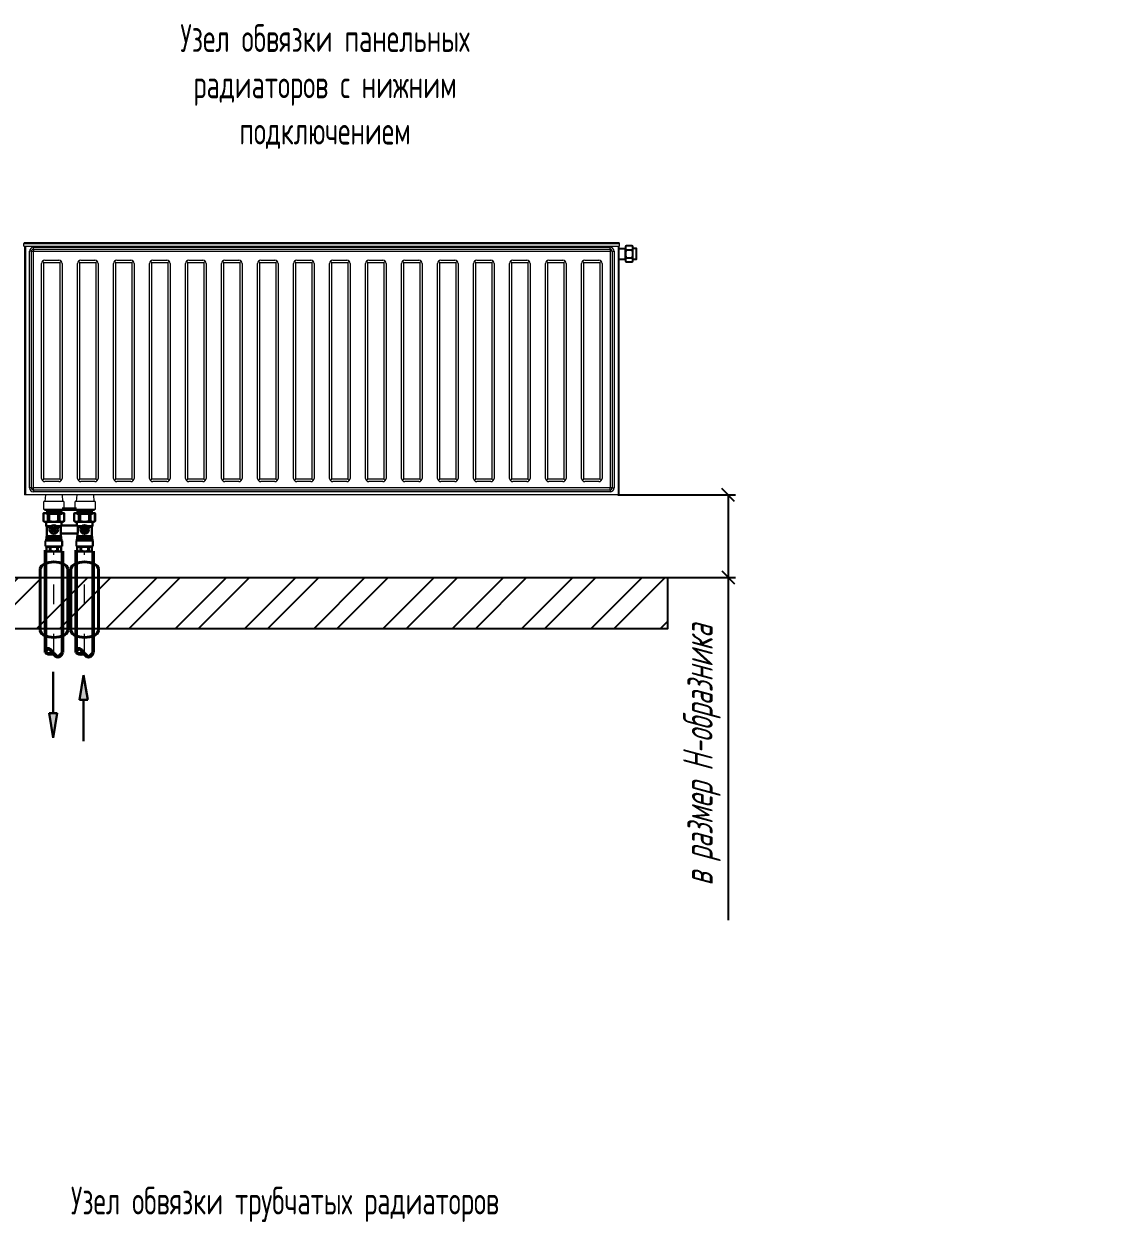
# Model space of a CAD drawing. Header units: millimetres. Extents: x -3929 to 624051, y 52832 to 514950.
# Drawn here: x 41367 to 51965, y 80208 to 91856 of the extents above; entities that cross this region are included whole.
import ezdxf

# ---------------------------------------------------------------- set-up
doc = ezdxf.new("R2010")
doc.units = ezdxf.units.MM
for name, pattern in [('ACAD_ISO03W100', [30, 12, -18]), ('K5LT32771', [0]), ('K5LT_THIN', [0])]:
    doc.linetypes.add(name, pattern=pattern)
doc.layers.add('RC_A-WALL-PATT_GazBeton', color=252, linetype='Continuous', lineweight=9)
for name, color, linetype in [('выноски2', 1, 'Continuous'), ('Отопление', 30, 'Continuous'), ('ПРИБОРЫ', 3, 'Continuous')]:
    doc.layers.add(name, color=color, linetype=linetype)
doc.styles.add('РАЗМЕРНЫЙ', font='simplex.shx', dxfattribs={"width": 0.6, "oblique": 15})
doc.styles.add('СТИЛЬ', font='simplex.shx', dxfattribs={"width": 0.65})
doc.dimstyles.new('Рабочий', dxfattribs={"dimscale": 700, "dimtxt": 0.41, "dimasz": 0.18, "dimexe": 0.1, "dimexo": 0, "dimgap": 0.09, "dimtad": 1, "dimdec": 0, "dimzin": 0, "dimdsep": 46, "dimtxsty": 'РАЗМЕРНЫЙ', "dimblk": 'OBLIQUE', "dimcen": 0.09, "dimclrd": 256, "dimclre": 256, "dimclrt": 256, "dimaunit": 1, "dimadec": 0, "dimazin": 0, "dimtfac": 1, "dimtdec": 0, "dimtofl": 0, "dimtmove": 0, "dimatfit": 2, "dimfxl": 1, "dimtolj": 1, "dimtzin": 0, "dimarcsym": 0})

# ---------------------------------------------------------------- blocks, each defined once
blk = doc.blocks.new('_Oblique')
at = {"color": 0, "linetype": 'ByBlock', "lineweight": -2}
blk.add_line((-0.5, -0.5), (0.5, 0.5), dxfattribs=at)
blk = doc.blocks.new('*D2991')
at = {"layer": 'Defpoints', "color": 0, "lineweight": 40, "transparency": 16777216}
for p in [(47142, 87277), (47142, 86475), (48213, 86475)]:
    blk.add_point(p, dxfattribs=at)
at = {"layer": 'ПРИБОРЫ', "color": 7, "lineweight": -2, "transparency": 16777216}
for p, q in [((47142, 87277), (48283, 87277)), ((48213, 87277), (48213, 86475)), ((47142, 86475), (48283, 86475)), ((48213, 86475), (48213, 83144))]:
    blk.add_line(p, q, dxfattribs=at)
at = {"layer": 'ПРИБОРЫ', "color": 7, "lineweight": -2, "transparency": 16777216, "xscale": 126, "yscale": 126, "zscale": 126}
for p, rotation in [((48213, 87277), 90), ((48213, 86475), 270)]:
    blk.add_blockref('_Oblique', p, dxfattribs=dict(at, rotation=rotation))
at = {"layer": 'ПРИБОРЫ', "color": 7, "transparency": 16777216, "insert": (47958, 84746), "char_height": 287, "attachment_point": 5, "rotation": 90, "style": 'РАЗМЕРНЫЙ'}
blk.add_mtext('\\A1;в размер Н-образника', dxfattribs=at)
blk = doc.blocks.new('Стрелка')
at = {"linetype": 'ByBlock', "lineweight": -2}
blk.add_hatch(color=0, dxfattribs=at).paths.add_polyline_path([(-50, -300), (50, -300), (0, 0)])
at = {"color": 0, "linetype": 'ByBlock', "lineweight": -2}
for p, q in [((0, 0), (-50, -300)), ((50, -300), (0, 0)), ((-50, -300), (50, -300)), ((0, -300), (0, -800))]:
    blk.add_line(p, q, dxfattribs=at)

msp = doc.modelspace()

# ---------------------------------------------------------------- hatches: boundary and pattern name
at = {"lineweight": 50}
h = msp.add_hatch(color=7, dxfattribs=at)
h.paths.add_polyline_path([(41591.454, 87111.032, -1), (41602.093, 87111.032, -1)])
h.paths.add_polyline_path([(41731.944, 87111.032, -1), (41721.305, 87111.032, -1)])
h = msp.add_hatch(color=7, dxfattribs=at)
h.paths.add_polyline_path([(41886.906, 87111.032, -1), (41897.545, 87111.032, -1)])
h.paths.add_polyline_path([(42027.396, 87111.032, -1), (42016.757, 87111.032, -1)])
at = {"layer": 'RC_A-WALL-PATT_GazBeton', "lineweight": 25, "ltscale": 10}
h = msp.add_hatch(dxfattribs=at)
h.set_pattern_fill('ANSI32', scale=50)
h.set_pattern_definition([(45, (133422.38, 310591.9), (-336.7596, 336.7596), []), (45, (133646.9, 310591.9), (-336.7596, 336.7596), [])])
h.paths.add_polyline_path([(47622.816, 86474.679), (38887.789, 86474.679), (38887.789, 85975.808), (47622.816, 85975.808)])

# ---------------------------------------------------------------- linework, layer by layer
at = {"color": 7, "linetype": 'K5LT32771', "lineweight": 0}
for p, q in [((41367.384, 89696.629), (41367.384, 89720.629)), ((41367.384, 89720.629), (47157.384, 89720.629)), ((41367.384, 89696.629), (47157.384, 89696.629)), ((41373.384, 89696.629), (41373.384, 87276.629)), ((47148.384, 89729.629), (41376.384, 89729.629)), ((41382.384, 89696.629), (41382.384, 87276.629)), ((47142.384, 89696.629), (47142.384, 87276.629)), ((47151.384, 89696.629), (47151.384, 87276.629)), ((47157.384, 89696.629), (47157.384, 89720.629)), ((41421.384, 87345.629), (41421.384, 89645.629)), ((41439.384, 89645.629), (41421.384, 89645.629)), ((41439.384, 87345.629), (41439.384, 89645.629)), ((41439.384, 89645.629), (41460.384, 89645.629)), ((41460.384, 89666.629), (41460.384, 89684.629)), ((41460.384, 89684.629), (47064.384, 89684.629)), ((41460.384, 89666.629), (47064.384, 89666.629)), ((41460.384, 89666.629), (41460.384, 89645.629)), ((41460.384, 87345.629), (41460.384, 89645.629)), ((41460.384, 89645.629), (47064.384, 89645.629)), ((47064.384, 89666.629), (47064.384, 89684.629)), ((47064.384, 89666.629), (47064.384, 89645.629)), ((47085.384, 89645.629), (47064.384, 89645.629)), ((47064.384, 89645.629), (47064.384, 87345.629)), ((47085.384, 89645.629), (47085.384, 87345.629)), ((47085.384, 89645.629), (47103.384, 89645.629)), ((47103.384, 89645.629), (47103.384, 87345.629)), ((41382.384, 87276.629), (41373.384, 87276.629)), ((47142.384, 87276.629), (41382.384, 87276.629)), ((41439.384, 87345.629), (41421.384, 87345.629)), ((41439.384, 87345.629), (41460.384, 87345.629)), ((47064.384, 87345.629), (41460.384, 87345.629)), ((41460.384, 87324.629), (41460.384, 87345.629)), ((47064.384, 87324.629), (41460.384, 87324.629)), ((41460.384, 87324.629), (41460.384, 87306.629)), ((47064.384, 87306.629), (41460.384, 87306.629)), ((47085.384, 87345.629), (47064.384, 87345.629)), ((47064.384, 87324.629), (47064.384, 87345.629)), ((47064.384, 87324.629), (47064.384, 87306.629)), ((47085.384, 87345.629), (47103.384, 87345.629)), ((47151.384, 87276.629), (47142.384, 87276.629))]:
    msp.add_line(p, q, dxfattribs=at)
at = {"color": 7, "linetype": 'K5LT_THIN', "lineweight": 0}
for p, q in [((41537.07, 87438.355), (41537.07, 89528.548)), ((41546.346, 89550.942), (41561.015, 89536.274)), ((41561.015, 89536.274), (41714.504, 89536.274)), ((41561.015, 87430.629), (41561.015, 89536.274)), ((41568.74, 89560.218), (41706.778, 89560.218)), ((41729.172, 89550.942), (41714.504, 89536.274)), ((41714.504, 89536.274), (41714.504, 87430.629)), ((41738.448, 89528.548), (41738.448, 87438.355)), ((41887.07, 87438.355), (41887.07, 89528.548)), ((41896.346, 89550.942), (41911.015, 89536.274)), ((41911.015, 89536.274), (42064.504, 89536.274)), ((41911.015, 87430.629), (41911.015, 89536.274)), ((41918.74, 89560.218), (42056.778, 89560.218)), ((42079.172, 89550.942), (42064.504, 89536.274)), ((42064.504, 89536.274), (42064.504, 87430.629)), ((42088.448, 89528.548), (42088.448, 87438.355)), ((42237.07, 87438.355), (42237.07, 89528.548)), ((42246.346, 89550.942), (42261.015, 89536.274)), ((42261.015, 89536.274), (42414.504, 89536.274)), ((42261.015, 87430.629), (42261.015, 89536.274)), ((42268.74, 89560.218), (42406.778, 89560.218)), ((42429.172, 89550.942), (42414.504, 89536.274)), ((42414.504, 89536.274), (42414.504, 87430.629)), ((42438.448, 89528.548), (42438.448, 87438.355)), ((42587.07, 87438.355), (42587.07, 89528.548)), ((42596.346, 89550.942), (42611.015, 89536.274)), ((42611.015, 89536.274), (42764.504, 89536.274)), ((42611.015, 87430.629), (42611.015, 89536.274)), ((42618.74, 89560.218), (42756.778, 89560.218)), ((42779.172, 89550.942), (42764.504, 89536.274)), ((42764.504, 89536.274), (42764.504, 87430.629)), ((42788.448, 89528.548), (42788.448, 87438.355)), ((42937.07, 87438.355), (42937.07, 89528.548)), ((42946.346, 89550.942), (42961.015, 89536.274)), ((42961.015, 89536.274), (43114.504, 89536.274)), ((42961.015, 87430.629), (42961.015, 89536.274)), ((42968.74, 89560.218), (43106.778, 89560.218)), ((43129.172, 89550.942), (43114.504, 89536.274)), ((43114.504, 89536.274), (43114.504, 87430.629)), ((43138.448, 89528.548), (43138.448, 87438.355)), ((43287.07, 87438.355), (43287.07, 89528.548)), ((43296.346, 89550.942), (43311.015, 89536.274)), ((43311.015, 89536.274), (43464.504, 89536.274)), ((43311.015, 87430.629), (43311.015, 89536.274)), ((43318.74, 89560.218), (43456.778, 89560.218)), ((43479.172, 89550.942), (43464.504, 89536.274)), ((43464.504, 89536.274), (43464.504, 87430.629)), ((43488.448, 89528.548), (43488.448, 87438.355)), ((43637.07, 87438.355), (43637.07, 89528.548)), ((43646.346, 89550.942), (43661.015, 89536.274)), ((43661.015, 89536.274), (43814.504, 89536.274)), ((43661.015, 87430.629), (43661.015, 89536.274)), ((43668.74, 89560.218), (43806.778, 89560.218)), ((43829.172, 89550.942), (43814.504, 89536.274)), ((43814.504, 89536.274), (43814.504, 87430.629)), ((43838.448, 89528.548), (43838.448, 87438.355)), ((43987.07, 87438.355), (43987.07, 89528.548)), ((43996.346, 89550.942), (44011.015, 89536.274)), ((44011.015, 89536.274), (44164.504, 89536.274)), ((44011.015, 87430.629), (44011.015, 89536.274)), ((44018.74, 89560.218), (44156.778, 89560.218)), ((44179.172, 89550.942), (44164.504, 89536.274)), ((44164.504, 89536.274), (44164.504, 87430.629)), ((44188.448, 89528.548), (44188.448, 87438.355)), ((44337.07, 87438.355), (44337.07, 89528.548)), ((44346.346, 89550.942), (44361.015, 89536.274)), ((44361.015, 89536.274), (44514.504, 89536.274)), ((44361.015, 87430.629), (44361.015, 89536.274)), ((44368.74, 89560.218), (44506.778, 89560.218)), ((44529.172, 89550.942), (44514.504, 89536.274)), ((44514.504, 89536.274), (44514.504, 87430.629)), ((44538.448, 89528.548), (44538.448, 87438.355)), ((44687.07, 87438.355), (44687.07, 89528.548)), ((44696.346, 89550.942), (44711.015, 89536.274)), ((44711.015, 89536.274), (44864.504, 89536.274)), ((44711.015, 87430.629), (44711.015, 89536.274)), ((44718.74, 89560.218), (44856.778, 89560.218)), ((44879.172, 89550.942), (44864.504, 89536.274)), ((44864.504, 89536.274), (44864.504, 87430.629)), ((44888.448, 89528.548), (44888.448, 87438.355)), ((45037.07, 87438.355), (45037.07, 89528.548)), ((45046.346, 89550.942), (45061.015, 89536.274)), ((45061.015, 89536.274), (45214.504, 89536.274)), ((45061.015, 87430.629), (45061.015, 89536.274)), ((45068.74, 89560.218), (45206.778, 89560.218)), ((45229.172, 89550.942), (45214.504, 89536.274)), ((45214.504, 89536.274), (45214.504, 87430.629)), ((45238.448, 89528.548), (45238.448, 87438.355)), ((45387.07, 87438.355), (45387.07, 89528.548)), ((45396.346, 89550.942), (45411.015, 89536.274)), ((45411.015, 89536.274), (45564.504, 89536.274)), ((45411.015, 87430.629), (45411.015, 89536.274)), ((45418.74, 89560.218), (45556.778, 89560.218)), ((45579.172, 89550.942), (45564.504, 89536.274)), ((45564.504, 89536.274), (45564.504, 87430.629)), ((45588.448, 89528.548), (45588.448, 87438.355)), ((45737.07, 87438.355), (45737.07, 89528.548)), ((45746.346, 89550.942), (45761.015, 89536.274)), ((45761.015, 89536.274), (45914.504, 89536.274)), ((45761.015, 87430.629), (45761.015, 89536.274)), ((45768.74, 89560.218), (45906.778, 89560.218)), ((45929.172, 89550.942), (45914.504, 89536.274)), ((45914.504, 89536.274), (45914.504, 87430.629)), ((45938.448, 89528.548), (45938.448, 87438.355)), ((46087.07, 87438.355), (46087.07, 89528.548)), ((46096.346, 89550.942), (46111.015, 89536.274)), ((46111.015, 89536.274), (46264.504, 89536.274)), ((46111.015, 87430.629), (46111.015, 89536.274)), ((46118.74, 89560.218), (46256.778, 89560.218)), ((46279.172, 89550.942), (46264.504, 89536.274)), ((46264.504, 89536.274), (46264.504, 87430.629)), ((46288.448, 89528.548), (46288.448, 87438.355)), ((46437.07, 87438.355), (46437.07, 89528.548)), ((46446.346, 89550.942), (46461.015, 89536.274)), ((46461.015, 89536.274), (46614.504, 89536.274)), ((46461.015, 87430.629), (46461.015, 89536.274)), ((46468.74, 89560.218), (46606.778, 89560.218)), ((46629.172, 89550.942), (46614.504, 89536.274)), ((46614.504, 89536.274), (46614.504, 87430.629)), ((46638.448, 89528.548), (46638.448, 87438.355)), ((46787.07, 87438.355), (46787.07, 89528.548)), ((46796.346, 89550.942), (46811.015, 89536.274)), ((46811.015, 89536.274), (46964.504, 89536.274)), ((46811.015, 87430.629), (46811.015, 89536.274)), ((46818.74, 89560.218), (46956.778, 89560.218)), ((46979.172, 89550.942), (46964.504, 89536.274)), ((46964.504, 89536.274), (46964.504, 87430.629)), ((46988.448, 89528.548), (46988.448, 87438.355)), ((41546.346, 87415.96), (41561.015, 87430.629)), ((41714.504, 87430.629), (41561.015, 87430.629)), ((41706.778, 87406.685), (41568.74, 87406.685)), ((41729.172, 87415.96), (41714.504, 87430.629)), ((41896.346, 87415.96), (41911.015, 87430.629)), ((42064.504, 87430.629), (41911.015, 87430.629)), ((42056.778, 87406.685), (41918.74, 87406.685)), ((42079.172, 87415.96), (42064.504, 87430.629)), ((42246.346, 87415.96), (42261.015, 87430.629)), ((42414.504, 87430.629), (42261.015, 87430.629)), ((42406.778, 87406.685), (42268.74, 87406.685)), ((42429.172, 87415.96), (42414.504, 87430.629)), ((42596.346, 87415.96), (42611.015, 87430.629)), ((42764.504, 87430.629), (42611.015, 87430.629)), ((42756.778, 87406.685), (42618.74, 87406.685)), ((42779.172, 87415.96), (42764.504, 87430.629)), ((42946.346, 87415.96), (42961.015, 87430.629)), ((43114.504, 87430.629), (42961.015, 87430.629)), ((43106.778, 87406.685), (42968.74, 87406.685)), ((43129.172, 87415.96), (43114.504, 87430.629)), ((43296.346, 87415.96), (43311.015, 87430.629)), ((43464.504, 87430.629), (43311.015, 87430.629)), ((43456.778, 87406.685), (43318.74, 87406.685)), ((43479.172, 87415.96), (43464.504, 87430.629)), ((43646.346, 87415.96), (43661.015, 87430.629)), ((43814.504, 87430.629), (43661.015, 87430.629)), ((43806.778, 87406.685), (43668.74, 87406.685)), ((43829.172, 87415.96), (43814.504, 87430.629)), ((43996.346, 87415.96), (44011.015, 87430.629)), ((44164.504, 87430.629), (44011.015, 87430.629)), ((44156.778, 87406.685), (44018.74, 87406.685)), ((44179.172, 87415.96), (44164.504, 87430.629)), ((44346.346, 87415.96), (44361.015, 87430.629)), ((44514.504, 87430.629), (44361.015, 87430.629)), ((44506.778, 87406.685), (44368.74, 87406.685)), ((44529.172, 87415.96), (44514.504, 87430.629)), ((44696.346, 87415.96), (44711.015, 87430.629)), ((44864.504, 87430.629), (44711.015, 87430.629)), ((44856.778, 87406.685), (44718.74, 87406.685)), ((44879.172, 87415.96), (44864.504, 87430.629)), ((45046.346, 87415.96), (45061.015, 87430.629)), ((45214.504, 87430.629), (45061.015, 87430.629)), ((45206.778, 87406.685), (45068.74, 87406.685)), ((45229.172, 87415.96), (45214.504, 87430.629)), ((45396.346, 87415.96), (45411.015, 87430.629)), ((45564.504, 87430.629), (45411.015, 87430.629)), ((45556.778, 87406.685), (45418.74, 87406.685)), ((45579.172, 87415.96), (45564.504, 87430.629)), ((45746.346, 87415.96), (45761.015, 87430.629)), ((45914.504, 87430.629), (45761.015, 87430.629)), ((45906.778, 87406.685), (45768.74, 87406.685)), ((45929.172, 87415.96), (45914.504, 87430.629)), ((46096.346, 87415.96), (46111.015, 87430.629)), ((46264.504, 87430.629), (46111.015, 87430.629)), ((46256.778, 87406.685), (46118.74, 87406.685)), ((46279.172, 87415.96), (46264.504, 87430.629)), ((46446.346, 87415.96), (46461.015, 87430.629)), ((46614.504, 87430.629), (46461.015, 87430.629)), ((46606.778, 87406.685), (46468.74, 87406.685)), ((46629.172, 87415.96), (46614.504, 87430.629)), ((46796.346, 87415.96), (46811.015, 87430.629)), ((46964.504, 87430.629), (46811.015, 87430.629)), ((46956.778, 87406.685), (46818.74, 87406.685)), ((46979.172, 87415.96), (46964.504, 87430.629))]:
    msp.add_line(p, q, dxfattribs=at)
at = {"color": 7, "linetype": 'Continuous', "lineweight": 15}
for p, q in [((41574.013, 87214.516), (41579.447, 87276.629)), ((41736.922, 87276.629), (41742.356, 87214.516)), ((41878.825, 87214.516), (41884.259, 87276.629)), ((42041.734, 87276.629), (42047.168, 87214.516)), ((41561.435, 87137.116), (41561.435, 87214.516)), ((41658.519, 87214.516), (41561.435, 87214.516)), ((41658.519, 87137.116), (41561.435, 87137.116)), ((41754.935, 87214.516), (41658.519, 87214.516)), ((41754.935, 87137.116), (41658.519, 87137.116)), ((41754.935, 87214.516), (41754.935, 87137.116)), ((41866.246, 87137.116), (41866.246, 87214.516)), ((41963.33, 87214.516), (41866.246, 87214.516)), ((41963.33, 87137.116), (41866.246, 87137.116)), ((42059.746, 87214.516), (41963.33, 87214.516)), ((42059.746, 87137.116), (41963.33, 87137.116)), ((42059.746, 87214.516), (42059.746, 87137.116))]:
    msp.add_line(p, q, dxfattribs=at)
at = {"color": 7, "lineweight": 50}
for p, q in [((41583.4, 87138.839), (41583.4, 87124.101)), ((41878.853, 87138.839), (41739.997, 87138.839)), ((41739.997, 87138.839), (41739.997, 87124.101)), ((41878.853, 87138.839), (41878.853, 87124.101)), ((42035.45, 87138.839), (42035.45, 87124.101)), ((41739.997, 87124.101), (41583.4, 87124.101)), ((41738.046, 87105.713), (41585.352, 87105.713)), ((41585.352, 87100.222), (41585.352, 87105.713)), ((41738.046, 87100.222), (41585.352, 87100.222)), ((41738.046, 87100.222), (41738.046, 87105.713)), ((42035.45, 87124.101), (41878.853, 87124.101)), ((42033.498, 87105.713), (41880.805, 87105.713)), ((41880.805, 87100.222), (41880.805, 87105.713)), ((42033.498, 87100.222), (41880.805, 87100.222)), ((42033.498, 87100.222), (42033.498, 87105.713))]:
    msp.add_line(p, q, dxfattribs=at)
at = {"color": 0, "linetype": 'Continuous', "lineweight": 30, "extrusion": (0, 1, 0)}
for p, q in [((41559.351, 87100.222), (41556.351, 87097.222)), ((41556.653, 87097.222), (41556.351, 87097.222)), ((41556.351, 87022.222), (41556.351, 87097.222)), ((41556.653, 87022.222), (41556.351, 87022.222)), ((41565.351, 87016.222), (41556.351, 87022.222)), ((41556.653, 87097.222), (41556.653, 87022.222)), ((41559.351, 87100.222), (41560.401, 87100.222)), ((41560.401, 87100.222), (41596.402, 87100.222)), ((41572.107, 87016.222), (41565.351, 87016.222)), ((41584.696, 87016.222), (41572.107, 87016.222)), ((41582.151, 86973.924), (41582.151, 87016.222)), ((41644.562, 87016.222), (41584.696, 87016.222)), ((41600.149, 87022.222), (41600.149, 87097.222)), ((41613.655, 87097.222), (41600.149, 87097.222)), ((41613.655, 87022.222), (41600.149, 87022.222)), ((41613.655, 87097.222), (41613.655, 87022.222)), ((41669.741, 87016.222), (41644.562, 87016.222)), ((41729.607, 87016.222), (41669.741, 87016.222)), ((41700.647, 87022.222), (41700.647, 87097.222)), ((41714.153, 87097.222), (41700.647, 87097.222)), ((41714.153, 87022.222), (41700.647, 87022.222)), ((41714.153, 87097.222), (41714.153, 87022.222)), ((41717.901, 87100.222), (41753.902, 87100.222)), ((41742.196, 87016.222), (41729.607, 87016.222)), ((41732.151, 86978.424), (41732.151, 87016.222)), ((41748.951, 87016.222), (41742.196, 87016.222)), ((41748.951, 87016.222), (41757.951, 87022.222)), ((41753.902, 87100.222), (41754.951, 87100.222)), ((41754.951, 87100.222), (41757.951, 87097.222)), ((41757.649, 87022.222), (41757.649, 87097.222)), ((41757.951, 87097.222), (41757.649, 87097.222)), ((41757.951, 87022.222), (41757.649, 87022.222)), ((41757.951, 87022.222), (41757.951, 87097.222)), ((41859.351, 87100.222), (41856.351, 87097.222)), ((41856.653, 87097.222), (41856.351, 87097.222)), ((41856.351, 87022.222), (41856.351, 87097.222)), ((41856.653, 87022.222), (41856.351, 87022.222)), ((41865.351, 87016.222), (41856.351, 87022.222)), ((41856.653, 87097.222), (41856.653, 87022.222)), ((41859.351, 87100.222), (41860.401, 87100.222)), ((41860.401, 87100.222), (41896.402, 87100.222)), ((41872.107, 87016.222), (41865.351, 87016.222)), ((41884.696, 87016.222), (41872.107, 87016.222)), ((41882.151, 86978.424), (41882.151, 87016.222)), ((41944.562, 87016.222), (41884.696, 87016.222)), ((41900.149, 87022.222), (41900.149, 87097.222)), ((41913.655, 87097.222), (41900.149, 87097.222)), ((41913.655, 87022.222), (41900.149, 87022.222)), ((41913.655, 87097.222), (41913.655, 87022.222)), ((41969.741, 87016.222), (41944.562, 87016.222)), ((42029.607, 87016.222), (41969.741, 87016.222)), ((42000.647, 87022.222), (42000.647, 87097.222)), ((42014.153, 87097.222), (42000.647, 87097.222)), ((42014.153, 87022.222), (42000.647, 87022.222)), ((42014.153, 87097.222), (42014.153, 87022.222)), ((42017.901, 87100.222), (42053.902, 87100.222)), ((42042.196, 87016.222), (42029.607, 87016.222)), ((42032.151, 86973.924), (42032.151, 87016.222)), ((42048.951, 87016.222), (42042.196, 87016.222)), ((42048.951, 87016.222), (42057.951, 87022.222)), ((42053.902, 87100.222), (42054.951, 87100.222)), ((42054.951, 87100.222), (42057.951, 87097.222)), ((42057.649, 87022.222), (42057.649, 87097.222)), ((42057.951, 87097.222), (42057.649, 87097.222)), ((42057.951, 87022.222), (42057.649, 87022.222)), ((42057.951, 87022.222), (42057.951, 87097.222)), ((41631.171, 86973.924), (41582.151, 86973.924)), ((41588.151, 86967.924), (41582.151, 86973.924)), ((41624.98, 86967.924), (41588.151, 86967.924)), ((41588.151, 86875.222), (41588.151, 86967.924)), ((41654.151, 86966.247), (41654.151, 86915.601)), ((41660.151, 86915.601), (41660.151, 86966.247)), ((41730.356, 86973.924), (41683.132, 86973.924)), ((41724.149, 86967.924), (41689.323, 86967.924)), ((41724.149, 86909.424), (41724.149, 86967.924)), ((41725.348, 86903.424), (41888.955, 86903.424)), ((41726.151, 86875.222), (41726.151, 86903.424)), ((41731.413, 86978.424), (41882.89, 86978.424)), ((41931.171, 86973.924), (41883.946, 86973.924)), ((41888.151, 86875.222), (41888.151, 86903.424)), ((41924.98, 86967.924), (41890.153, 86967.924)), ((41890.153, 86909.424), (41890.153, 86967.924)), ((41954.151, 86966.247), (41954.151, 86915.601)), ((41960.151, 86915.601), (41960.151, 86966.247)), ((42032.151, 86973.924), (41983.132, 86973.924)), ((42026.151, 86967.924), (41989.323, 86967.924)), ((42026.151, 86967.924), (42032.151, 86973.924)), ((42026.151, 86875.222), (42026.151, 86967.924)), ((41582.141, 86829.708), (41582.151, 86848.222)), ((41585.151, 86851.222), (41582.151, 86848.222)), ((41732.151, 86848.222), (41582.151, 86848.222)), ((41732.151, 86845.222), (41582.151, 86845.222)), ((41732.151, 86839.222), (41582.151, 86839.222)), ((41732.151, 86833.222), (41582.151, 86833.222)), ((41588.151, 86875.222), (41585.151, 86872.222)), ((41729.151, 86872.222), (41585.151, 86872.222)), ((41585.151, 86851.222), (41585.151, 86872.222)), ((41729.151, 86851.222), (41585.151, 86851.222)), ((41726.151, 86875.222), (41588.151, 86875.222)), ((41726.151, 86875.222), (41729.151, 86872.222)), ((41729.151, 86851.222), (41729.151, 86872.222)), ((41729.151, 86851.222), (41732.151, 86848.222)), ((41732.173, 86829.883), (41732.151, 86848.222)), ((41885.151, 86851.222), (41882.151, 86848.222)), ((42032.151, 86848.222), (41882.151, 86848.222)), ((41882.166, 86829.736), (41882.151, 86848.222)), ((42032.151, 86845.222), (41882.151, 86845.222)), ((42032.151, 86839.222), (41882.151, 86839.222)), ((42032.151, 86833.222), (41882.151, 86833.222)), ((41888.151, 86875.222), (41885.151, 86872.222)), ((42029.151, 86872.222), (41885.151, 86872.222)), ((41885.151, 86851.222), (41885.151, 86872.222)), ((42029.151, 86851.222), (41885.151, 86851.222)), ((42026.151, 86875.222), (41888.151, 86875.222)), ((42026.151, 86875.222), (42029.151, 86872.222)), ((42029.151, 86851.222), (42029.151, 86872.222)), ((42029.151, 86851.222), (42032.151, 86848.222))]:
    msp.add_line(p, q, dxfattribs=at)
for p, q in [((41740.003, 87100.222), (41583.406, 87100.222)), ((42035.445, 87100.222), (41878.858, 87100.222)), ((41735.45, 86829.887), (41577.981, 86829.703)), ((41577.981, 86780.065), (41577.981, 86829.704)), ((41736.96, 86829.887), (41735.45, 86829.887)), ((41877.904, 86780.036), (41877.904, 86829.733)), ((41877.904, 86829.733), (41878.853, 86829.733)), ((42036.869, 86829.859), (41878.853, 86829.733)), ((42032.151, 86848.222), (42032.166, 86829.855))]:
    msp.add_line(p, q)
at = {"color": 7, "lineweight": 30}
for p, q in [((41735.068, 87100.222), (41588.33, 87100.222)), ((41592.321, 87105.713), (41594.985, 87105.713)), ((41594.901, 87105.713), (41594.901, 87106.001)), ((41728.497, 87105.713), (41594.901, 87105.713)), ((41594.985, 87105.713), (41728.413, 87105.713)), ((41598.501, 87116.063), (41598.501, 87124.101)), ((41724.897, 87118.353), (41598.501, 87118.353)), ((41721.472, 87112.353), (41601.926, 87112.353)), ((41622.45, 87100.222), (41629.144, 87100.222)), ((41700.948, 87100.222), (41694.254, 87100.222)), ((41724.897, 87116.063), (41724.897, 87124.101)), ((41728.497, 87105.713), (41728.497, 87106.001)), ((42030.52, 87100.222), (41883.783, 87100.222)), ((41887.773, 87105.713), (41890.437, 87105.713)), ((41890.353, 87105.713), (41890.353, 87106.001)), ((42023.949, 87105.713), (41890.353, 87105.713)), ((41890.437, 87105.713), (42023.865, 87105.713)), ((41893.953, 87116.063), (41893.953, 87124.101)), ((42020.349, 87118.353), (41893.953, 87118.353)), ((42016.924, 87112.353), (41897.378, 87112.353)), ((41917.902, 87100.222), (41924.597, 87100.222)), ((41996.401, 87100.222), (41989.706, 87100.222)), ((42020.349, 87116.063), (42020.349, 87124.101)), ((42023.949, 87105.713), (42023.949, 87106.001)), ((41583.86, 86774.91), (41577.981, 86780.065)), ((41730.597, 86774.91), (41583.86, 86774.91)), ((41585.978, 86731.946), (41585.978, 86774.91)), ((41617.979, 86731.946), (41617.979, 86774.91)), ((41617.979, 86774.91), (41624.674, 86774.91)), ((41624.674, 86731.946), (41624.674, 86774.91)), ((41689.783, 86731.946), (41689.783, 86774.91)), ((41696.478, 86774.91), (41689.783, 86774.91)), ((41696.478, 86731.946), (41696.478, 86774.91)), ((41728.479, 86731.946), (41728.479, 86774.91)), ((41730.597, 86774.91), (41736.268, 86779.332)), ((41736.96, 86779.332), (41736.96, 86829.887)), ((41883.783, 86774.881), (41877.904, 86780.036)), ((42030.52, 86774.881), (41883.783, 86774.881)), ((41885.901, 86731.917), (41885.901, 86774.881)), ((41917.902, 86731.917), (41917.902, 86774.881)), ((41917.902, 86774.881), (41924.597, 86774.881)), ((41924.597, 86731.917), (41924.597, 86774.881)), ((41989.706, 86731.917), (41989.706, 86774.881)), ((41996.401, 86774.881), (41989.706, 86774.881)), ((41996.401, 86731.917), (41996.401, 86774.881)), ((42028.402, 86731.917), (42028.402, 86774.881)), ((42030.52, 86774.881), (42036.191, 86779.303)), ((42036.869, 86779.303), (42036.869, 86829.858)), ((41593.226, 86728.064), (41585.978, 86731.946)), ((41721.231, 86728.064), (41593.226, 86728.064)), ((41688.604, 86728.064), (41616.604, 86728.064)), ((41617.979, 86731.946), (41624.674, 86731.946)), ((41696.478, 86731.946), (41689.783, 86731.946)), ((41721.231, 86728.064), (41728.479, 86731.946)), ((41893.149, 86728.035), (41885.901, 86731.917)), ((42021.154, 86728.035), (41893.149, 86728.035)), ((41917.902, 86731.917), (41924.597, 86731.917)), ((41993.151, 86728.035), (41921.151, 86728.035)), ((41996.401, 86731.917), (41989.706, 86731.917)), ((42021.154, 86728.035), (42028.402, 86731.917))]:
    msp.add_line(p, q, dxfattribs=at)
at = {"color": 7, "linetype": 'Continuous'}
for points in [[(47151.384, 89570.19), (47207.786, 89570.19, -0.423096097), (47214.631, 89563.135, 0.179082559), (47221.464, 89542.799), (47280.812, 89542.799, 0.35294118), (47280.812, 89581.603, 0.176470592), (47280.812, 89659.212, 0.353994725), (47280.812, 89698.016), (47221.464, 89698.016, 0.353994676), (47221.464, 89659.212), (47280.812, 89659.212)], [(47214.616, 89679.737), (47214.616, 89677.473, -0.414213578), (47207.769, 89670.625), (47151.384, 89670.625)], [(47221.464, 89581.603, 0.104668736), (47215.667, 89570.19, 0.121946712), (47214.616, 89563.583, -0.121946712)], [(47221.464, 89659.212, 0.176470592), (47221.464, 89581.603), (47280.812, 89581.603)]]:
    msp.add_lwpolyline(points, format="xyb", dxfattribs=at)
for points in [[(47214.616, 89562.201), (47214.616, 89676.43)], [(47287.66, 89559.38), (47287.66, 89679.737)], [(47287.66, 89567.907), (47321.899, 89567.907), (47321.899, 89672.907), (47287.66, 89672.907)]]:
    msp.add_lwpolyline(points, dxfattribs=at)
at = {"color": 7, "lineweight": 40, "ltscale": 0.1}
for points in [[(41524.873, 86558.066), (41524.759, 85959.196)], [(41792.935, 85959.196), (41793.049, 86558.066)], [(41823.057, 86558.066), (41822.943, 85959.196)], [(42091.119, 85959.196), (42091.233, 86558.066)]]:
    msp.add_lwpolyline(points, dxfattribs=at)
at = {"color": 7, "lineweight": 30}
for centre in [(41596.773, 87111.032), (41726.624, 87111.032), (41892.226, 87111.032), (42022.077, 87111.032)]:
    msp.add_circle(centre, 5.319, dxfattribs=at)
at = {"color": 0, "linetype": 'Continuous', "lineweight": 30}
for centre in [(41657.151, 86940.924), (41957.151, 86940.924)]:
    msp.add_circle(centre, 42, dxfattribs=at)
at = {"color": 7, "linetype": 'K5LT32771', "lineweight": 0}
for centre, radius, start, end in [((41376.384, 89720.629), 9, 90, 180), ((41376.384, 89720.629), 9, 90, 180), ((47148.384, 89720.629), 9, 0, 90), ((47148.384, 89720.629), 9, 0, 90), ((41460.384, 89645.629), 39, 90, 180), ((41460.384, 89645.629), 21, 90, 180), ((47064.384, 89645.629), 39, 0, 90), ((47064.384, 89645.629), 21, 0, 90), ((41460.384, 87345.629), 39, 180, 270), ((41460.384, 87345.629), 21, 180, 270), ((47064.384, 87345.629), 21, 270, 0), ((47064.384, 87345.629), 39, 270, 0)]:
    msp.add_arc(centre, radius, start, end, dxfattribs=at)
at = {"color": 7, "linetype": 'K5LT_THIN', "lineweight": 0}
for centre, start, end in [((41568.74, 89528.548), 90, 180), ((41706.778, 89528.548), 0, 90), ((41918.74, 89528.548), 90, 180), ((42056.778, 89528.548), 0, 90), ((42268.74, 89528.548), 90, 180), ((42406.778, 89528.548), 0, 90), ((42618.74, 89528.548), 90, 180), ((42756.778, 89528.548), 0, 90), ((42968.74, 89528.548), 90, 180), ((43106.778, 89528.548), 0, 90), ((43318.74, 89528.548), 90, 180), ((43456.778, 89528.548), 0, 90), ((43668.74, 89528.548), 90, 180), ((43806.778, 89528.548), 0, 90), ((44018.74, 89528.548), 90, 180), ((44156.778, 89528.548), 0, 90), ((44368.74, 89528.548), 90, 180), ((44506.778, 89528.548), 0, 90), ((44718.74, 89528.548), 90, 180), ((44856.778, 89528.548), 0, 90), ((45068.74, 89528.548), 90, 180), ((45206.778, 89528.548), 0, 90), ((45418.74, 89528.548), 90, 180), ((45556.778, 89528.548), 0, 90), ((45768.74, 89528.548), 90, 180), ((45906.778, 89528.548), 0, 90), ((46118.74, 89528.548), 90, 180), ((46256.778, 89528.548), 0, 90), ((46468.74, 89528.548), 90, 180), ((46606.778, 89528.548), 0, 90), ((46818.74, 89528.548), 90, 180), ((46956.778, 89528.548), 0, 90), ((41568.74, 87438.355), 180, 270), ((41706.778, 87438.355), 270, 0), ((41918.74, 87438.355), 180, 270), ((42056.778, 87438.355), 270, 0), ((42268.74, 87438.355), 180, 270), ((42406.778, 87438.355), 270, 0), ((42618.74, 87438.355), 180, 270), ((42756.778, 87438.355), 270, 0), ((42968.74, 87438.355), 180, 270), ((43106.778, 87438.355), 270, 0), ((43318.74, 87438.355), 180, 270), ((43456.778, 87438.355), 270, 0), ((43668.74, 87438.355), 180, 270), ((43806.778, 87438.355), 270, 0), ((44018.74, 87438.355), 180, 270), ((44156.778, 87438.355), 270, 0), ((44368.74, 87438.355), 180, 270), ((44506.778, 87438.355), 270, 0), ((44718.74, 87438.355), 180, 270), ((44856.778, 87438.355), 270, 0), ((45068.74, 87438.355), 180, 270), ((45206.778, 87438.355), 270, 0), ((45418.74, 87438.355), 180, 270), ((45556.778, 87438.355), 270, 0), ((45768.74, 87438.355), 180, 270), ((45906.778, 87438.355), 270, 0), ((46118.74, 87438.355), 180, 270), ((46256.778, 87438.355), 270, 0), ((46468.74, 87438.355), 180, 270), ((46606.778, 87438.355), 270, 0), ((46818.74, 87438.355), 180, 270), ((46956.778, 87438.355), 270, 0)]:
    msp.add_arc(centre, 31.67, start, end, dxfattribs=at)
at = {"color": 0, "linetype": 'Continuous', "lineweight": 30}
for centre, start, end in [((41657.151, 86940.924), 96.756327, 263.243673), ((41657.151, 86940.924), 276.756327, 83.243673), ((41957.151, 86940.924), 96.756327, 263.243673), ((41957.151, 86940.924), 276.756327, 83.243673)]:
    msp.add_arc(centre, 25.5, start, end, dxfattribs=at)
at = {"color": 7, "lineweight": 30}
for centre, radius, start, end in [((41601.978, 86805.943), 34.915, 242.7246596, 297.2753404), ((41657.228, 86909.467), 138.44, 256.3993284, 283.6006716), ((41712.478, 86805.943), 34.915, 242.7246596, 297.2753404), ((41901.901, 86805.914), 34.915, 242.7246596, 297.2753404), ((41957.151, 86909.439), 138.44, 256.3993284, 283.6006716), ((42012.401, 86805.914), 34.915, 242.7246596, 297.2753404), ((41601.978, 86762.979), 34.915, 242.7246596, 297.2753404), ((41657.228, 86866.504), 138.44, 256.3993284, 283.6006716), ((41712.478, 86762.979), 34.915, 242.7246596, 297.2753404), ((41901.901, 86762.951), 34.915, 242.7246596, 297.2753404), ((41957.151, 86866.475), 138.44, 256.3993284, 283.6006716), ((42012.401, 86762.951), 34.915, 242.7246596, 297.2753404)]:
    msp.add_arc(centre, radius, start, end, dxfattribs=at)
at = {"color": 0, "linetype": 'Continuous', "lineweight": 30}
for points, weights in [([(41560.401, 87100.222), (41558.555, 87098.864), (41556.653, 87097.222)], [1, 1.00071281031, 1]), ([(41556.653, 87022.222), (41564.741, 87017.569), (41572.107, 87016.222)], [1, 1.0131294808, 1]), ([(41584.696, 87016.222), (41592.062, 87017.569), (41600.149, 87022.222)], [1, 1.0131294808, 1]), ([(41600.149, 87097.222), (41598.247, 87098.864), (41596.402, 87100.222)], [1, 1.00071281031, 1]), ([(41621.15, 87100.222), (41617.459, 87098.864), (41613.655, 87097.222)], [1, 1.00071281031, 1]), ([(41613.655, 87022.222), (41629.831, 87017.569), (41644.562, 87016.222)], [1, 1.0131294808, 1]), ([(41669.741, 87016.222), (41684.472, 87017.569), (41700.647, 87022.222)], [1, 1.0131294808, 1]), ([(41700.647, 87097.222), (41696.843, 87098.864), (41693.153, 87100.222)], [1, 1.00071281031, 1]), ([(41717.901, 87100.222), (41716.055, 87098.864), (41714.153, 87097.222)], [1, 1.00071281031, 1]), ([(41714.153, 87022.222), (41722.241, 87017.569), (41729.607, 87016.222)], [1, 1.0131294808, 1]), ([(41742.196, 87016.222), (41749.562, 87017.569), (41757.649, 87022.222)], [1, 1.0131294808, 1]), ([(41757.649, 87097.222), (41755.747, 87098.864), (41753.902, 87100.222)], [1, 1.00071281031, 1]), ([(41860.401, 87100.222), (41858.555, 87098.864), (41856.653, 87097.222)], [1, 1.00071281031, 1]), ([(41856.653, 87022.222), (41864.741, 87017.569), (41872.107, 87016.222)], [1, 1.0131294808, 1]), ([(41884.696, 87016.222), (41892.062, 87017.569), (41900.149, 87022.222)], [1, 1.0131294808, 1]), ([(41900.149, 87097.222), (41898.247, 87098.864), (41896.402, 87100.222)], [1, 1.00071281031, 1]), ([(41921.15, 87100.222), (41917.459, 87098.864), (41913.655, 87097.222)], [1, 1.00071281031, 1]), ([(41913.655, 87022.222), (41929.831, 87017.569), (41944.562, 87016.222)], [1, 1.0131294808, 1]), ([(41969.741, 87016.222), (41984.472, 87017.569), (42000.647, 87022.222)], [1, 1.0131294808, 1]), ([(42000.647, 87097.222), (41996.843, 87098.864), (41993.153, 87100.222)], [1, 1.00071281031, 1]), ([(42017.901, 87100.222), (42016.055, 87098.864), (42014.153, 87097.222)], [1, 1.00071281031, 1]), ([(42014.153, 87022.222), (42022.241, 87017.569), (42029.607, 87016.222)], [1, 1.0131294808, 1]), ([(42042.196, 87016.222), (42049.562, 87017.569), (42057.649, 87022.222)], [1, 1.0131294808, 1]), ([(42057.649, 87097.222), (42055.747, 87098.864), (42053.902, 87100.222)], [1, 1.00071281031, 1]), ([(41724.149, 86967.924), (41726.389, 86970.099), (41728.775, 86972.424)], [1, 1.00052731883, 1]), ([(41890.153, 86967.924), (41887.913, 86970.099), (41885.527, 86972.424)], [1.00000029359, 1.00052746563, 1])]:
    msp.add_rational_spline(points, weights, degree=2, dxfattribs=at)
for points, knots in [([(41725.348, 86903.424), (41725.231, 86903.424), (41725.092, 86903.576), (41724.812, 86904.194), (41724.672, 86904.659), (41724.44, 86905.726), (41724.333, 86906.396), (41724.187, 86907.868), (41724.149, 86908.67), (41724.149, 86909.424)], [-1.52101022, -1.52101022, -1.52101022, -1.52101022, -1.137397701, -1.137397701, -0.753785182, -0.753785182, -0.376892591, -0.376892591, 0, 0, 0, 0]), ([(41728.775, 86972.424), (41729.165, 86972.804), (41729.565, 86973.186), (41730.096, 86973.683), (41730.226, 86973.804), (41730.356, 86973.924)], [3.729994353, 3.729994353, 3.729994353, 3.729994353, 3.9863334261, 3.9863334261, 4.0698491173, 4.0698491173, 4.0698491173, 4.0698491173]), ([(41730.356, 86973.924), (41730.372, 86974.193), (41730.392, 86974.459), (41730.482, 86975.454), (41730.58, 86976.124), (41730.793, 86977.191), (41730.922, 86977.656), (41731.179, 86978.272), (41731.306, 86978.424), (41731.413, 86978.424)], [0.244889786, 0.244889786, 0.244889786, 0.244889786, 0.376855621, 0.376855621, 0.753711242, 0.753711242, 1.136233608, 1.136233608, 1.518755975, 1.518755975, 1.518755975, 1.518755975]), ([(41883.946, 86973.924), (41883.931, 86974.193), (41883.911, 86974.459), (41883.821, 86975.454), (41883.723, 86976.124), (41883.51, 86977.191), (41883.381, 86977.656), (41883.124, 86978.272), (41882.997, 86978.424), (41882.89, 86978.424)], [0.244889786, 0.244889786, 0.244889786, 0.244889786, 0.376855621, 0.376855621, 0.753711242, 0.753711242, 1.136233608, 1.136233608, 1.518755975, 1.518755975, 1.518755975, 1.518755975]), ([(41885.527, 86972.424), (41885.137, 86972.804), (41884.737, 86973.186), (41884.207, 86973.683), (41884.076, 86973.804), (41883.946, 86973.924)], [3.729994353, 3.729994353, 3.729994353, 3.729994353, 3.9863334261, 3.9863334261, 4.0698491173, 4.0698491173, 4.0698491173, 4.0698491173]), ([(41888.955, 86903.424), (41889.072, 86903.424), (41889.21, 86903.576), (41889.49, 86904.194), (41889.631, 86904.659), (41889.863, 86905.726), (41889.97, 86906.396), (41890.115, 86907.868), (41890.153, 86908.67), (41890.153, 86909.424)], [-1.52101022, -1.52101022, -1.52101022, -1.52101022, -1.137397701, -1.137397701, -0.753785182, -0.753785182, -0.376892591, -0.376892591, 0, 0, 0, 0])]:
    msp.add_open_spline(points, degree=3, knots=knots, dxfattribs=at)
at = {"color": 7, "lineweight": 40}
for points in [[(41524.873, 86558.066), (41524.89, 86647.458), (41793.066, 86647.458), (41793.049, 86558.066)], [(41823.057, 86558.066), (41823.074, 86647.458), (42091.25, 86647.458), (42091.233, 86558.066)], [(41792.935, 85959.196), (41792.918, 85869.805), (41524.742, 85869.805), (41524.759, 85959.196)], [(42091.119, 85959.196), (42091.102, 85869.805), (41822.926, 85869.805), (41822.943, 85959.196)]]:
    msp.add_open_spline(points, degree=3, dxfattribs=at)
at = {"color": 0}
msp.add_solid([(42021.539, 87167.88), (42021.709, 87167.978), (42021.516, 87167.94)], dxfattribs=at)
at = {"layer": 'RC_A-WALL-PATT_GazBeton', "color": 7, "lineweight": 25, "ltscale": 10}
msp.add_lwpolyline([(38887.789, 86474.679), (47622.816, 86474.679), (47622.816, 85975.808), (38887.789, 85975.808)], close=True, dxfattribs=at)
at = {"layer": 'Отопление', "color": 5, "lineweight": 50, "true_color": 0x0000ff}
for points in [[(41575.165, 85745.098), (41575.165, 86740.572)], [(41742.769, 85745.098), (41742.769, 86731.499)]]:
    msp.add_lwpolyline(points, dxfattribs=at)
at = {"layer": 'Отопление', "color": 5, "linetype": 'ACAD_ISO03W100', "lineweight": 13, "ltscale": 16, "true_color": 0x0000ff}
msp.add_lwpolyline([(41658.967, 85734.106), (41658.967, 86728.183)], dxfattribs=at)
at = {"layer": 'Отопление', "color": 1, "lineweight": 50, "true_color": 0xff0000}
for points in [[(41873.349, 85744.951), (41873.349, 86740.424)], [(42040.953, 85744.951), (42040.953, 86731.351)]]:
    msp.add_lwpolyline(points, dxfattribs=at)
at = {"layer": 'Отопление', "color": 1, "linetype": 'ACAD_ISO03W100', "lineweight": 13, "ltscale": 16, "true_color": 0xff0000}
msp.add_lwpolyline([(41957.151, 85733.959), (41957.151, 86728.035)], dxfattribs=at)
at = {"layer": 'Отопление', "color": 5, "lineweight": 50, "true_color": 0x0000ff}
msp.add_spline([(41575.165, 85745.098), (41598.818, 85782.271), (41696.937, 85703.889), (41742.769, 85745.098)], degree=3, dxfattribs=at)
msp.add_open_spline([(41575.165, 85745.098), (41582.914, 85740.632), (41607.461, 85726.482), (41636.098, 85731.316), (41655.757, 85734.906)], degree=3, knots=[0, 0, 0, 0, 26.304100076, 83.330398096, 83.330398096, 83.330398096, 83.330398096], dxfattribs=at)
at = {"layer": 'Отопление', "color": 1, "lineweight": 50, "true_color": 0xff0000}
msp.add_spline([(41873.349, 85744.951), (41897.002, 85782.124), (41995.122, 85703.741), (42040.953, 85744.951)], degree=3, dxfattribs=at)
msp.add_open_spline([(41873.349, 85744.951), (41881.098, 85740.484), (41905.645, 85726.335), (41934.282, 85731.168), (41953.941, 85734.758)], degree=3, knots=[0, 0, 0, 0, 26.304100076, 83.330398096, 83.330398096, 83.330398096, 83.330398096], dxfattribs=at)

# ---------------------------------------------------------------- block references
at = {"color": 5, "lineweight": 30, "ltscale": 0.1, "true_color": 0x0000ff, "xscale": 0.7998046874999999, "yscale": 0.7998046874999999, "zscale": 0.7998046874999999, "rotation": 180}
msp.add_blockref('Стрелка', (41650.892, 84916.137), dxfattribs=at)
at = {"color": 1, "lineweight": 30, "ltscale": 0.1, "true_color": 0xff0000, "xscale": -0.7998046874999999, "yscale": 0.7998046874999999, "zscale": 0.7998046874999999}
msp.add_blockref('Стрелка', (41947.114, 85524.682), dxfattribs=at)

# ---------------------------------------------------------------- texts
at = {"layer": 'выноски2', "color": 7, "char_height": 270, "width": 4047.56645, "style": 'СТИЛЬ'}
for s, insert, attachment_point in [('\\pxqc;Узел обвязки панельных радиаторов с нижним подключением', (42270.117, 91854.088), 1), ('\\pxqc;Узел обвязки трубчатых радиаторов ', (45928.617, 80551.746), 3)]:
    msp.add_mtext(s, dxfattribs=dict(at, insert=insert, attachment_point=attachment_point))

# ---------------------------------------------------------------- dimensions: what is measured, and where the dimension line sits
at = {"layer": 'ПРИБОРЫ', "color": 7}
dim = msp.add_linear_dim(base=(48212.75, 86474.679), p1=(47142.384, 87276.629), p2=(47142.384, 86474.679), angle=90, text='в размер Н-образника', dimstyle='Рабочий', override={"dimlfac": 0.25, "dimclrd": 7, "dimclre": 7, "dimclrt": 7}, dxfattribs=at)
dim.commit()
dim.dimension.update_dxf_attribs({"geometry": '*D2991', "text_midpoint": (47958.416, 84746.269)})

doc.saveas('drawing.dxf')
